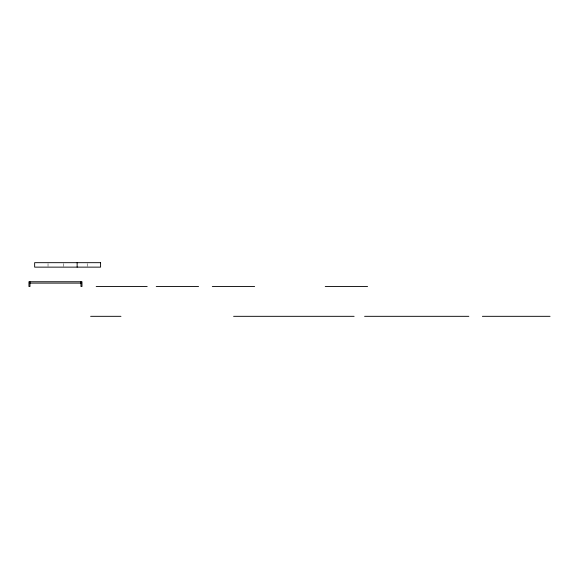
<?xml version="1.0" encoding="UTF-8"?>
<svg xmlns="http://www.w3.org/2000/svg" width="579" height="579" viewBox="0 0 579 579"><rect width="100%" height="100%" fill="white"/><g stroke="black" fill="none" stroke-linecap="round" stroke-linejoin="round"><path stroke-width="0.43" stroke-dasharray="2.9 2.17" d="M87.205 263.568L87.205 267.136M63.755 263.568L63.755 267.136M48.028 263.568L48.028 267.136"/><path stroke-width="0.87" d="M29.97 283.109L80.959 283.109M96.201 286.511L147.182 286.511M156.243 286.511L198.583 286.511M212.312 286.511L254.644 286.511M325.246 286.511L367.585 286.511M90.621 316.322L120.96 316.322M233.598 316.322L354.116 316.322M364.589 316.322L468.838 316.322M482.379 316.322L550.05 316.322M80.959 281.749L80.959 286.511L81.972 286.511L81.972 281.749L28.95 281.749L28.95 286.511L29.97 286.511L29.97 281.749M77.137 262.678L77.137 267.136M100.587 262.678L34.646 262.678L34.646 267.136L100.587 267.136L100.587 262.678"/></g></svg>
